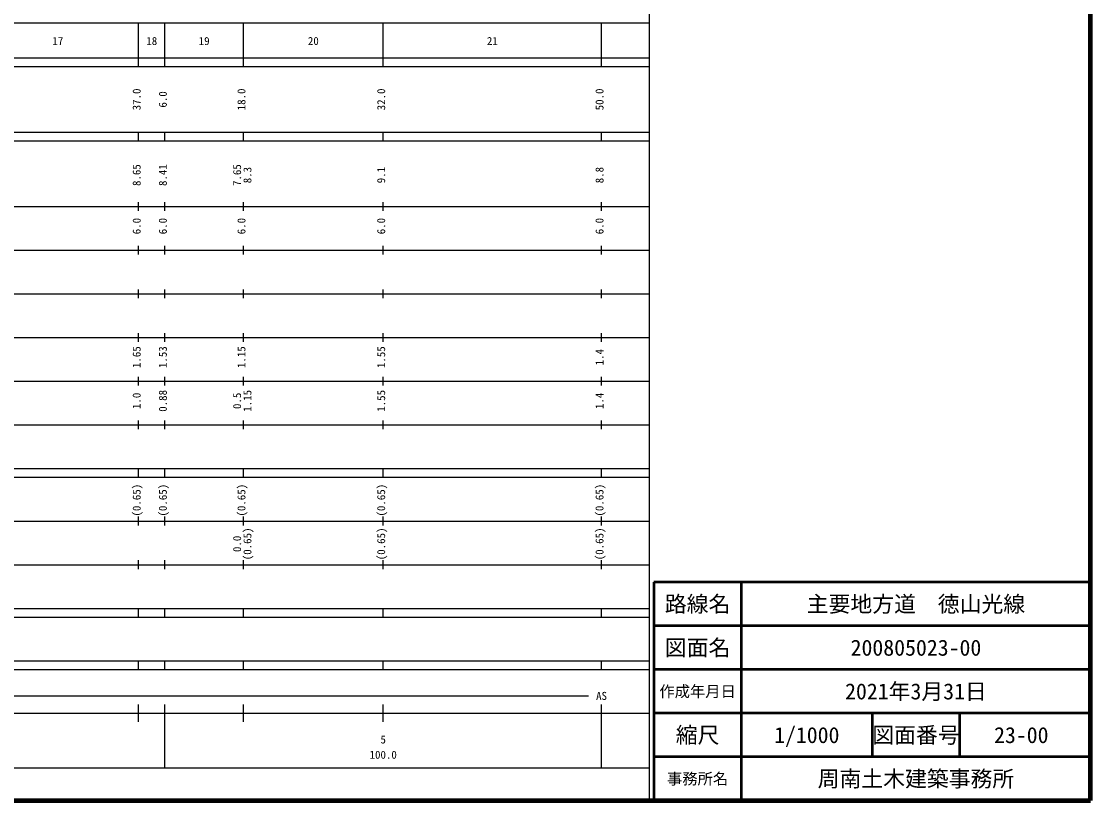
# Model space of a CAD drawing. Units: millimetres on the paper, enlarged 1000 times. Extents: x 40000 to 680000, y 20000 to 380000.
# Drawn here: x 435144 to 680000, y 20000 to 198357 of the extents above; entities that cross this region are included whole.
import ezdxf
from ezdxf.enums import TextEntityAlignment as Align

# ---------------------------------------------------------------- set-up
doc = ezdxf.new("R2010")
doc.units = ezdxf.units.MM
doc.header["$LTSCALE"] = 1000
for name, color, linetype, lineweight in [('M-TTL', 2, 'Continuous', 140), ('M-TTL-BAND', 7, 'Continuous', 25), ('M-TTL-FRAM', 2, 'Continuous', 50), ('M-TTL-LINE', 7, 'Continuous', 50)]:
    doc.layers.add(name, color=color, linetype=linetype, lineweight=lineweight)
doc.layers.add('M-TTL-TXT', color=7, linetype='Continuous')
doc.styles.add('ＭＳ ゴシック', font='')
doc.styles.get('ＭＳ ゴシック').set_extended_font_data('MS Gothic')

msp = doc.modelspace()

# ---------------------------------------------------------------- linework, layer by layer
at = {"layer": 'M-TTL'}
for p, q in [((680000, 20000), (680000, 380000)), ((40000, 20000), (680000, 20000))]:
    msp.add_line(p, q, dxfattribs=at)
at = {"layer": 'M-TTL-BAND'}
for p, q in [((579000, 20000), (579000, 370000)), ((68000, 198000), (579000, 198000)), ((462000, 188000), (462000, 198000)), ((468000, 188000), (468000, 198000)), ((486000, 188000), (486000, 198000)), ((518000, 188000), (518000, 198000)), ((568000, 188000), (568000, 198000)), ((40000, 190000), (579000, 190000)), ((40000, 188000), (579000, 188000)), ((40000, 173000), (579000, 173000)), ((462000, 171000), (462000, 173000)), ((468000, 171000), (468000, 173000)), ((486000, 171000), (486000, 173000)), ((518000, 171000), (518000, 173000)), ((568000, 171000), (568000, 173000)), ((40000, 171000), (579000, 171000)), ((462000, 155000), (462000, 157000)), ((468000, 155000), (468000, 157000)), ((486000, 155000), (486000, 157000)), ((518000, 155000), (518000, 157000)), ((568000, 155000), (568000, 157000)), ((40000, 156000), (579000, 156000)), ((462000, 145000), (462000, 147000)), ((468000, 145000), (468000, 147000)), ((486000, 145000), (486000, 147000)), ((518000, 145000), (518000, 147000)), ((568000, 145000), (568000, 147000)), ((46000, 146000), (579000, 146000)), ((52000, 136000), (579000, 136000)), ((462000, 135000), (462000, 137000)), ((468000, 135000), (468000, 137000)), ((486000, 135000), (486000, 137000)), ((518000, 135000), (518000, 137000)), ((568000, 135000), (568000, 137000)), ((46000, 126000), (579000, 126000)), ((462000, 125000), (462000, 127000)), ((468000, 125000), (468000, 127000)), ((486000, 125000), (486000, 127000)), ((518000, 125000), (518000, 127000)), ((568000, 125000), (568000, 127000)), ((52000, 116000), (579000, 116000)), ((462000, 115000), (462000, 117000)), ((468000, 115000), (468000, 117000)), ((486000, 115000), (486000, 117000)), ((518000, 115000), (518000, 117000)), ((568000, 115000), (568000, 117000)), ((46000, 106000), (579000, 106000)), ((462000, 105000), (462000, 107000)), ((468000, 105000), (468000, 107000)), ((486000, 105000), (486000, 107000)), ((518000, 105000), (518000, 107000)), ((568000, 105000), (568000, 107000)), ((40000, 96000), (579000, 96000)), ((462000, 94000), (462000, 96000)), ((468000, 94000), (468000, 96000)), ((486000, 94000), (486000, 96000)), ((518000, 94000), (518000, 96000)), ((568000, 94000), (568000, 96000)), ((40000, 94000), (579000, 94000)), ((49000, 84000), (579000, 84000)), ((462000, 83000), (462000, 85000)), ((468000, 83000), (468000, 85000)), ((486000, 83000), (486000, 85000)), ((518000, 83000), (518000, 85000)), ((568000, 83000), (568000, 85000)), ((40000, 74000), (579000, 74000)), ((462000, 73000), (462000, 75000)), ((468000, 73000), (468000, 75000)), ((486000, 73000), (486000, 75000)), ((518000, 73000), (518000, 75000)), ((568000, 73000), (568000, 75000)), ((40000, 64000), (579000, 64000)), ((462000, 62000), (462000, 64000)), ((468000, 62000), (468000, 64000)), ((486000, 62000), (486000, 64000)), ((518000, 62000), (518000, 64000)), ((568000, 62000), (568000, 64000)), ((40000, 62000), (579000, 62000)), ((40000, 52000), (579000, 52000)), ((462000, 50000), (462000, 52000)), ((468000, 50000), (468000, 52000)), ((486000, 50000), (486000, 52000)), ((518000, 50000), (518000, 52000)), ((568000, 50000), (568000, 52000)), ((40000, 50000), (579000, 50000)), ((71000, 44000), (565000, 44000)), ((462000, 38000), (462000, 42000)), ((468000, 27500), (468000, 42000)), ((486000, 38000), (486000, 42000)), ((518000, 38000), (518000, 42000)), ((568000, 27500), (568000, 42000)), ((40000, 40000), (579000, 40000)), ((68000, 27500), (579000, 27500))]:
    msp.add_line(p, q, dxfattribs=at)
at = {"layer": 'M-TTL-FRAM'}
for p, q in [((680000, 70000), (580000, 70000)), ((580000, 70000), (580000, 20000))]:
    msp.add_line(p, q, dxfattribs=at)
at = {"layer": 'M-TTL-LINE'}
for p, q in [((600000, 70000), (600000, 20000)), ((680000, 60000), (580000, 60000)), ((680000, 50000), (580000, 50000)), ((680000, 40000), (580000, 40000)), ((630000, 40000), (630000, 30000)), ((650000, 40000), (650000, 30000)), ((680000, 30000), (580000, 30000))]:
    msp.add_line(p, q, dxfattribs=at)

# ---------------------------------------------------------------- texts
at = {"layer": 'M-TTL-BAND', "style": 'ＭＳ ゴシック'}
for s, p in [('17', (443500, 192405)), ('18', (465000, 192405)), ('19', (477000, 192405)), ('20', (502000, 192405)), ('21', (543000, 192405)), ('AS', (568000, 42500)), ('5', (518000, 32523)), ('100.0', (518000, 29033))]:
    msp.add_text(s, height=1833, dxfattribs=at).set_placement(p, align=Align.BOTTOM_CENTER)
for s, p in [('37.0', (463000, 180500)), ('6.0', (469000, 180500)), ('18.0', (487000, 180500)), ('32.0', (519000, 180500)), ('50.0', (569000, 180500)), ('8.65', (463000, 163174)), ('8.41', (469000, 163174)), ('7.65', (486000, 163174)), ('8.3', (488370, 163174)), ('9.1', (519000, 163174)), ('8.8', (569000, 163174)), ('6.0', (463000, 151500)), ('6.0', (469000, 151500)), ('6.0', (487000, 151500)), ('6.0', (519000, 151500)), ('6.0', (569000, 151500)), ('1.65', (463000, 121500)), ('1.53', (469000, 121500)), ('1.15', (487000, 121500)), ('1.55', (519000, 121500)), ('1.4', (569000, 121500)), ('1.0', (463000, 111500)), ('0.88', (469000, 111500)), ('0.5', (486000, 111500)), ('1.15', (488370, 111500)), ('1.55', (519000, 111500)), ('1.4', (569000, 111500)), ('(0.65)', (463000, 88764)), ('(0.65)', (469000, 88764)), ('(0.65)', (487000, 88764)), ('(0.65)', (519000, 88764)), ('(0.65)', (569000, 88764)), ('(0.65)', (488370, 78764)), ('(0.65)', (519000, 78764)), ('(0.65)', (569000, 78764)), ('0.0', (486000, 78764))]:
    msp.add_text(s, height=1833, rotation=90, dxfattribs=at).set_placement(p, align=Align.BOTTOM_CENTER)
at = {"layer": 'M-TTL-TXT', "style": 'ＭＳ ゴシック'}
for s, height, p in [('路線名', 3666, (590000, 65000)), ('路線名', 3666, (590000, 65000)), ('主要地方道\u3000徳山光線', 3666, (640000, 65000)), ('図面名', 3666, (590000, 55000)), ('図面名', 3666, (590000, 55000)), ('200805023-00', 3666, (640000, 55000)), ('作成年月日', 2566, (590000, 45000)), ('作成年月日', 2566, (590000, 45000)), ('2021年3月31日', 3666, (640000, 45000)), ('縮尺', 3666, (590000, 35000)), ('縮尺', 3666, (590000, 35000)), ('1/1000', 3666, (615000, 35000)), ('図面番号', 3666, (640000, 35000)), ('図面番号', 3666, (640000, 35000)), ('23-00', 3666, (664125, 35000)), ('周南土木建築事務所', 3666, (640000, 25000)), ('事務所名', 2566, (590000, 25000)), ('事務所名', 2566, (590000, 25000))]:
    msp.add_text(s, height=height, dxfattribs=at).set_placement(p, align=Align.MIDDLE_CENTER)

doc.saveas('drawing.dxf')
